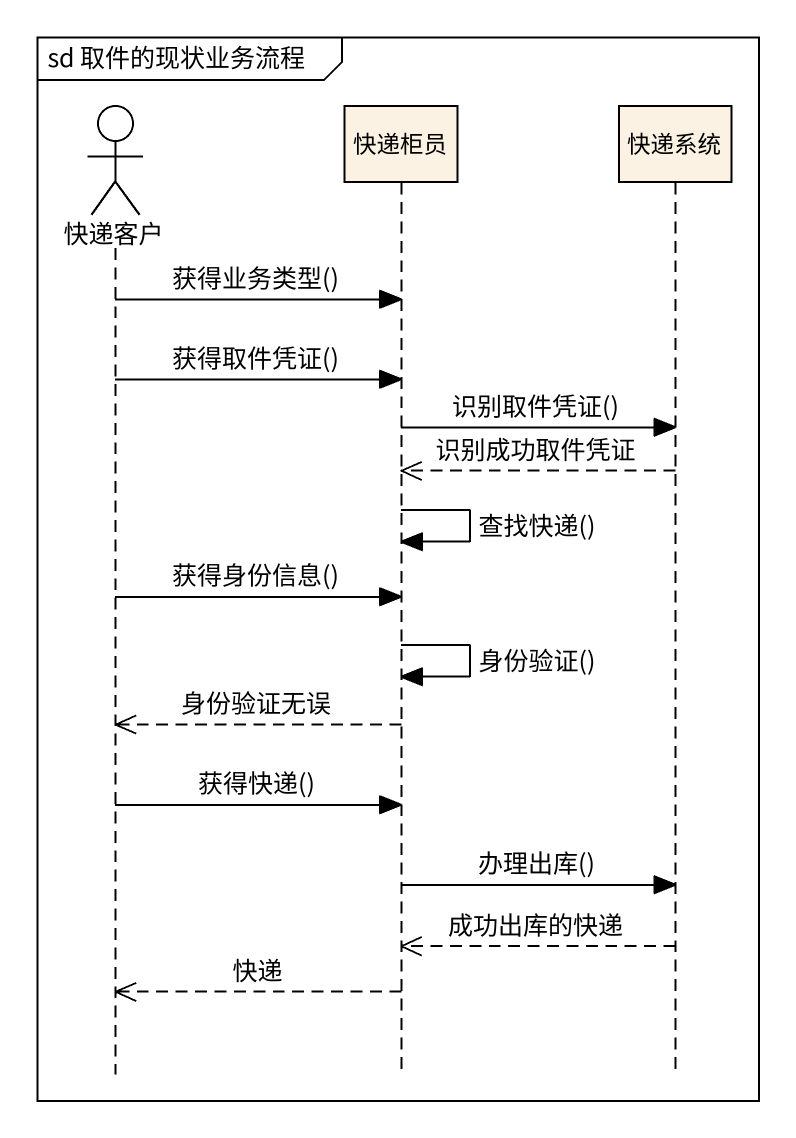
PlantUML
@startuml
mainframe sd 取件的现状业务流程
hide footbox
actor 快递客户
participant 快递柜员
participant 快递系统

快递客户 -> 快递柜员 : 获得业务类型()
快递客户 -> 快递柜员 : 获得取件凭证()
快递柜员 -> 快递系统 : 识别取件凭证()
快递系统 -->> 快递柜员 : 识别成功取件凭证
快递柜员 -> 快递柜员 : 查找快递()
快递客户 -> 快递柜员 : 获得身份信息()
快递柜员 -> 快递柜员 : 身份验证()
快递柜员 -->> 快递客户 : 身份验证无误
快递客户 -> 快递柜员 : 获得快递()
快递柜员 -> 快递系统 : 办理出库()
快递系统 -->> 快递柜员 : 成功出库的快递
快递柜员 -->> 快递客户 : 快递
@enduml
